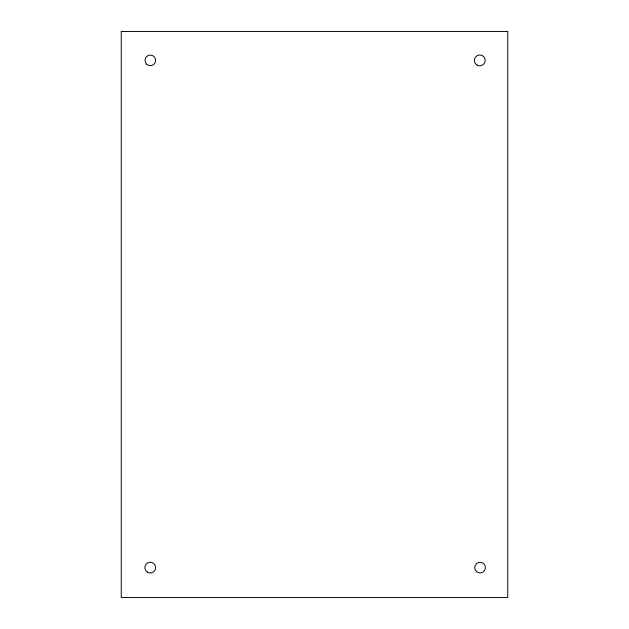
<?xml version="1.0" encoding="UTF-8"?>
<svg xmlns="http://www.w3.org/2000/svg" width="629" height="629" viewBox="0 0 629 629"><rect width="100%" height="100%" fill="white"/><g stroke="black" fill="none" stroke-linecap="round" stroke-linejoin="round"><path stroke-width="0.94" d="M507.745 31.45L121.255 31.45L121.255 597.55L507.745 597.55L507.745 31.45M147.241 572.083A5.386 5.386 0 0 0 155.607 567.971A5.386 5.386 0 0 0 147.854 562.782A5.386 5.386 0 0 0 147.241 572.083M476.672 571.722A5.331 5.331 0 0 0 485.329 568.498A5.331 5.331 0 0 0 478.213 562.617A5.331 5.331 0 0 0 476.672 571.722M146.651 64.205A5.307 5.307 0 0 0 155.481 61.658A5.307 5.307 0 0 0 148.861 55.289A5.307 5.307 0 0 0 146.651 64.205M477.073 65.102A5.441 5.441 0 0 0 485.234 60.392A5.441 5.441 0 0 0 477.073 55.674A5.441 5.441 0 0 0 477.073 65.102"/></g></svg>
